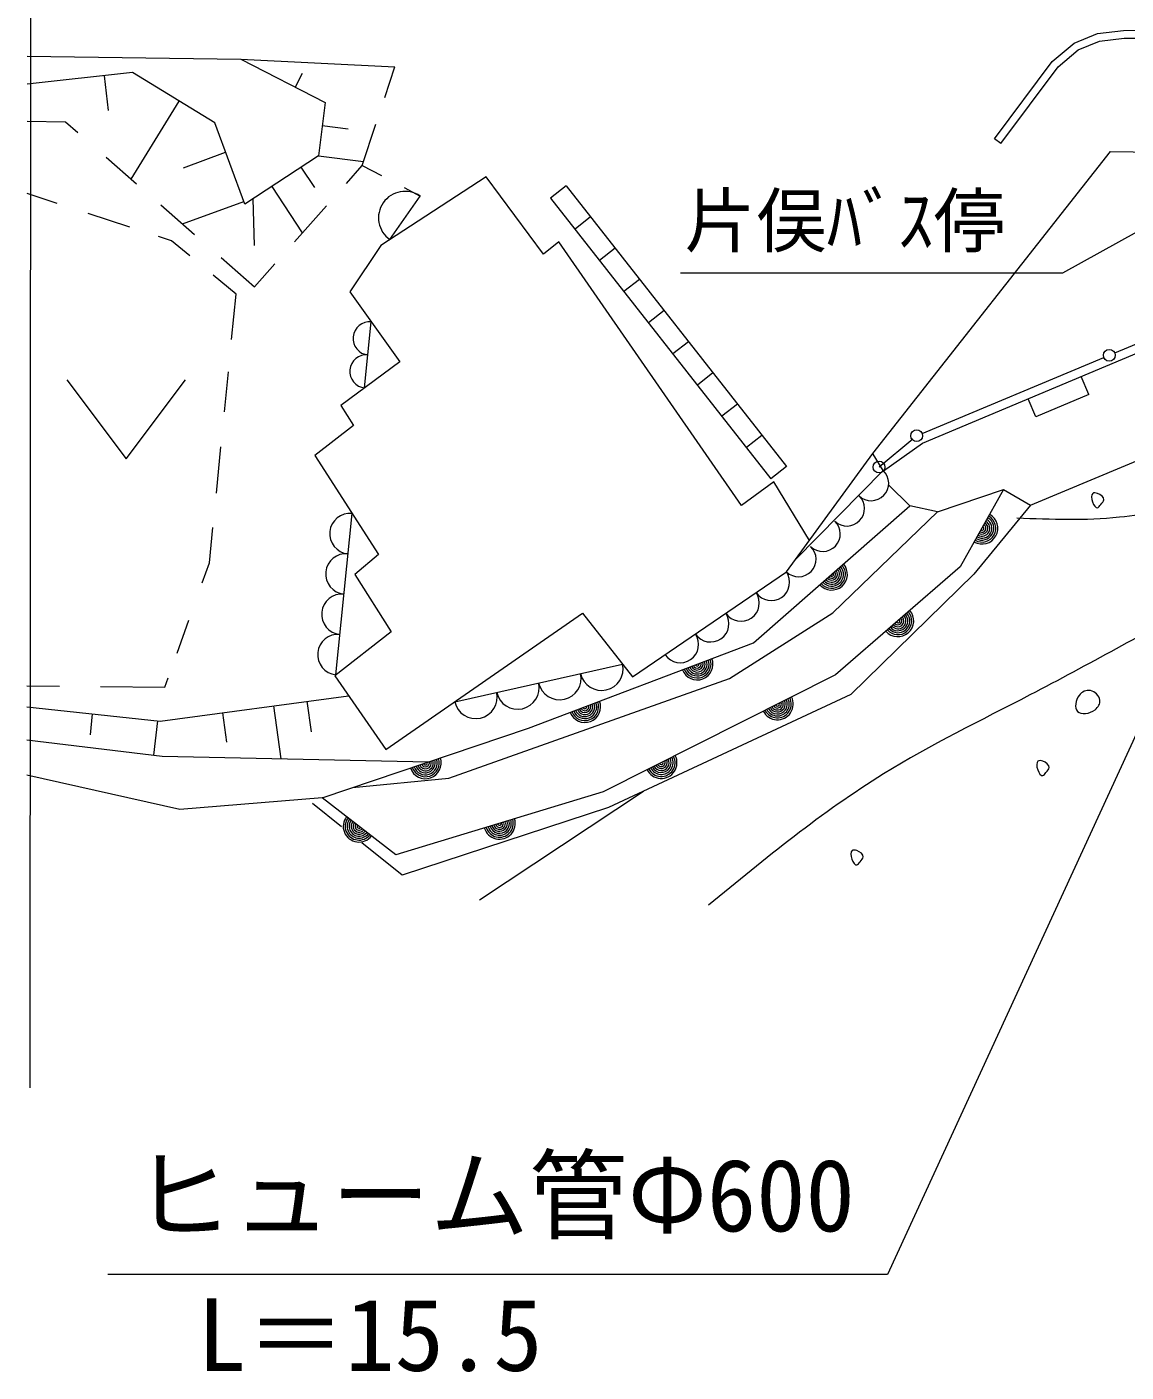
# Model space of a CAD drawing. Units: millimetres, scale not verified. Extents: x 40000 to 680000, y 20000 to 380000.
# Drawn here: x 452466 to 480267, y 250850 to 284894 of the extents above; entities that cross this region are included whole.
import ezdxf
from ezdxf.enums import TextEntityAlignment as Align

# ---------------------------------------------------------------- set-up
doc = ezdxf.new("R2010")
doc.units = ezdxf.units.MM
doc.header["$LTSCALE"] = 1000
for name, color, linetype, lineweight in [('M-BGD', 7, 'Continuous', 13), ('M-BMK-SRVR', 3, 'Continuous', 13), ('M-STR-HTXT', 7, 'Continuous', 13), ('M-STR-STR3', 7, 'Continuous', 13)]:
    doc.layers.add(name, color=color, linetype=linetype, lineweight=lineweight)
doc.styles.add('ＭＳ ゴシック', font='')
doc.styles.get('ＭＳ ゴシック').set_extended_font_data('MS Gothic')

msp = doc.modelspace()

# ---------------------------------------------------------------- linework, layer by layer
at = {"layer": 'M-BGD'}
for p, q in [((478954, 284483), (479541, 284724)), ((479541, 284724), (480205, 284805)), ((479592, 284529), (480218, 284605)), ((480205, 284805), (486974, 284836)), ((480218, 284605), (486972, 284636)), ((478401, 284018), (478954, 284483)), ((478548, 283880), (479059, 284310)), ((479059, 284310), (479592, 284529)), ((452474, 284153), (457879, 284079)), ((457879, 284079), (461774, 283883)), ((457879, 284079), (460010, 282977)), ((476939, 282061), (478401, 284018)), ((455135, 283736), (452473, 283442)), ((454529, 282774), (454432, 283659)), ((457217, 282463), (455135, 283736)), ((459432, 283713), (459253, 283368)), ((461518, 283108), (461774, 283883)), ((477099, 281941), (478548, 283880)), ((455104, 281040), (456313, 283016)), ((460010, 282977), (459838, 281630)), ((452473, 282512), (453445, 282490)), ((453445, 282490), (453756, 282218)), ((457977, 280405), (457217, 282463)), ((460594, 282306), (459935, 282390)), ((460949, 281387), (461293, 282428)), ((477099, 281941), (476939, 282061)), ((454467, 281597), (455241, 280921)), ((456424, 281326), (457491, 281720)), ((459838, 281630), (457977, 280405)), ((460980, 281481), (459838, 281626)), ((473863, 274095), (479876, 281738)), ((479876, 281738), (497066, 281549)), ((459745, 280825), (459404, 281344)), ((460545, 280933), (460949, 281387)), ((460949, 281387), (461433, 281131)), ((464080, 281103), (461421, 279362)), ((465536, 279140), (464080, 281103)), ((466103, 280872), (465710, 280563)), ((466103, 280872), (471676, 273768)), ((453234, 280428), (452472, 280678)), ((458181, 280539), (458214, 279358)), ((459437, 279685), (458665, 280858)), ((461649, 279511), (462410, 280614)), ((462006, 280828), (462410, 280614)), ((465710, 280563), (471283, 273459)), ((455850, 280389), (456705, 279642)), ((456402, 279906), (457950, 280478)), ((459235, 279458), (460043, 280368)), ((481634, 280313), (478658, 278659)), ((455065, 279828), (454019, 280171)), ((466722, 280083), (466329, 279774)), ((456122, 279482), (455791, 279590)), ((456586, 279097), (456122, 279482)), ((461421, 279362), (460630, 278191)), ((465916, 279457), (465536, 279140)), ((470537, 272778), (465916, 279457)), ((467342, 279293), (466948, 278985)), ((457375, 279057), (458222, 278317)), ((458222, 278317), (458736, 278897)), ((457755, 278126), (457177, 278607)), ((467961, 278504), (467567, 278195)), ((478658, 278659), (468993, 278659)), ((479981, 276641), (484576, 278561)), ((460630, 278191), (461896, 276418)), ((457642, 276984), (457755, 278126)), ((468580, 277715), (468187, 277406)), ((461008, 275757), (461176, 277427)), ((475114, 274355), (481815, 277178)), ((469199, 276925), (468806, 276617)), ((477852, 272790), (487392, 276781)), ((475108, 274605), (479704, 276525)), ((457462, 275156), (457561, 276165)), ((461896, 276418), (460409, 275310)), ((469818, 276136), (469425, 275827)), ((453475, 275963), (454975, 273963)), ((454975, 273963), (456475, 275963)), ((479328, 275588), (479134, 276049)), ((477988, 275023), (477794, 275484)), ((479328, 275588), (477988, 275023)), ((460409, 275310), (460725, 274804)), ((470438, 275347), (470044, 275038)), ((460725, 274804), (459744, 274044)), ((471057, 274557), (470663, 274249)), ((474871, 274463), (474019, 273754)), ((457258, 273093), (457373, 274262)), ((471677, 271101), (473863, 274095)), ((474126, 273665), (473870, 274084)), ((474134, 273657), (475114, 274355)), ((459744, 274044), (461358, 271544)), ((471676, 273768), (471283, 273459)), ((471360, 273380), (470537, 272778)), ((472257, 271896), (471360, 273380)), ((471909, 271418), (474126, 273665)), ((474797, 272773), (474261, 273306)), ((475497, 272624), (477170, 273184)), ((477170, 273184), (476074, 271228)), ((477170, 273184), (477852, 272790)), ((470841, 269307), (474797, 272773)), ((475497, 272624), (474797, 272773)), ((477852, 272790), (476415, 271040)), ((460279, 268496), (460689, 272580)), ((472851, 270066), (475497, 272624)), ((457084, 271334), (457172, 272227)), ((456901, 270824), (457084, 271334)), ((461358, 271544), (460757, 271037)), ((460757, 271037), (461675, 269581)), ((467784, 268442), (471677, 271101)), ((476074, 271228), (472918, 268497)), ((476415, 271040), (473309, 268000)), ((461548, 266606), (466517, 270056)), ((466517, 270056), (467784, 268442)), ((470238, 268400), (472851, 270066)), ((456266, 269047), (456562, 269876)), ((461675, 269581), (460250, 268474)), ((465156, 267149), (470841, 269307)), ((463288, 267814), (467531, 268764)), ((455957, 268183), (456042, 268421)), ((460250, 268474), (461548, 266606)), ((463134, 265885), (470238, 268400)), ((472918, 268497), (467039, 265533)), ((452467, 268215), (453291, 268208)), ((454325, 268198), (455957, 268183)), ((455834, 267321), (460602, 267967)), ((473309, 268000), (467173, 265138)), ((452467, 267689), (455834, 267321)), ((458893, 266372), (458711, 267711)), ((459661, 267050), (459556, 267826)), ((454070, 266980), (454127, 267508)), ((455678, 266461), (455773, 267328)), ((457521, 266795), (457421, 267536)), ((459935, 265386), (465156, 267149)), ((452467, 266850), (455888, 266436)), ((455888, 266436), (462623, 266294)), ((456330, 265091), (452466, 265957)), ((460699, 265644), (463134, 265885)), ((463913, 262806), (468064, 265554)), ((459935, 265386), (456330, 265091)), ((460424, 264653), (459693, 265236)), ((461797, 263940), (459935, 265386)), ((467039, 265533), (461797, 263940)), ((467173, 265138), (461958, 263429)), ((461958, 263429), (460941, 264241))]:
    msp.add_line(p, q, dxfattribs=at)
for centre in [(479842, 276583), (474970, 274547), (474019, 273754)]:
    msp.add_circle(centre, 150, dxfattribs=at)
for centre, radius, start, end in [((462029, 280062), 670, 55.402, 235.402), ((461134, 277009), 420, 84.2679, 264.2679), ((461050, 276174), 420, 84.2679, 264.2679), ((473820, 273345), 443, 226.3176, 46.3176), ((473208, 272704), 443, 226.3176, 46.3176), ((460638, 272069), 513, 84.2679, 264.2679), ((472595, 272062), 443, 226.3176, 46.3176), ((476622, 272206), 400, 240.736, 60.736), ((476622, 272206), 400, 240.736, 60.736), ((476622, 272206), 350, 240.736, 60.736), ((476622, 272206), 300, 240.736, 60.736), ((476622, 272206), 250, 240.736, 60.736), ((476622, 272206), 200, 240.736, 60.736), ((476622, 272206), 150, 240.736, 60.736), ((476622, 272206), 100, 240.736, 60.736), ((476622, 272206), 50, 240.736, 60.736), ((471983, 271421), 443, 226.3176, 46.3176), ((460536, 271049), 513, 84.2679, 264.2679), ((471293, 270839), 464, 214.3302, 34.3302), ((472819, 271040), 400, 221.2236, 41.2236), ((472819, 271040), 400, 221.2236, 41.2236), ((472819, 271040), 350, 221.2236, 41.2236), ((472819, 271040), 300, 221.2236, 41.2236), ((472819, 271040), 250, 221.2236, 41.2236), ((472819, 271040), 200, 221.2236, 41.2236), ((472819, 271040), 150, 221.2236, 41.2236), ((472819, 271040), 100, 221.2236, 41.2236), ((472819, 271040), 50, 221.2236, 41.2236), ((460433, 270028), 513, 84.2679, 264.2679), ((470526, 270315), 464, 214.3302, 34.3302), ((469759, 269791), 464, 214.3302, 34.3302), ((474496, 269862), 400, 220.8749, 40.8749), ((474496, 269862), 400, 220.8749, 40.8749), ((474496, 269862), 350, 220.8749, 40.8749), ((474496, 269862), 300, 220.8749, 40.8749), ((474496, 269862), 250, 220.8749, 40.8749), ((474496, 269862), 200, 220.8749, 40.8749), ((474496, 269862), 150, 220.8749, 40.8749), ((474496, 269862), 100, 220.8749, 40.8749), ((474496, 269862), 50, 220.8749, 40.8749), ((460331, 269007), 513, 84.2679, 264.2679), ((468992, 269267), 464, 214.3302, 34.3302), ((467001, 268645), 544, 192.618, 12.618), ((469419, 268767), 400, 200.7834, 20.7834), ((469419, 268767), 400, 200.7834, 20.7834), ((469419, 268767), 350, 200.7834, 20.7834), ((469419, 268767), 300, 200.7834, 20.7834), ((469419, 268767), 250, 200.7834, 20.7834), ((469419, 268767), 200, 200.7834, 20.7834), ((469419, 268767), 150, 200.7834, 20.7834), ((469419, 268767), 100, 200.7834, 20.7834), ((469419, 268767), 50, 200.7834, 20.7834), ((464879, 268170), 544, 192.618, 12.618), ((465940, 268408), 544, 192.618, 12.618), ((463818, 267933), 544, 192.618, 12.618), ((471448, 267756), 400, 206.7557, 26.7557), ((471448, 267756), 400, 206.7557, 26.7557), ((466577, 267689), 400, 200.7834, 20.7834), ((466577, 267689), 400, 200.7834, 20.7834), ((466577, 267689), 350, 200.7834, 20.7834), ((466577, 267689), 300, 200.7834, 20.7834), ((466577, 267689), 250, 200.7834, 20.7834), ((466577, 267689), 200, 200.7834, 20.7834), ((466577, 267689), 150, 200.7834, 20.7834), ((466577, 267689), 100, 200.7834, 20.7834), ((466577, 267689), 50, 200.7834, 20.7834), ((471448, 267756), 350, 206.7557, 26.7557), ((471448, 267756), 300, 206.7557, 26.7557), ((471448, 267756), 250, 206.7557, 26.7557), ((471448, 267756), 200, 206.7557, 26.7557), ((471448, 267756), 150, 206.7557, 26.7557), ((471448, 267756), 100, 206.7557, 26.7557), ((471448, 267756), 50, 206.7557, 26.7557), ((462545, 266267), 400, 198.6659, 18.6659), ((462545, 266267), 400, 198.6659, 18.6659), ((462545, 266267), 350, 198.6659, 18.6659), ((462545, 266267), 300, 198.6659, 18.6659), ((462545, 266267), 250, 198.6659, 18.6659), ((462545, 266267), 200, 198.6659, 18.6659), ((462545, 266267), 150, 198.6659, 18.6659), ((462545, 266267), 100, 198.6659, 18.6659), ((462545, 266267), 50, 198.6659, 18.6659), ((468509, 266274), 400, 206.7557, 26.7557), ((468509, 266274), 400, 206.7557, 26.7557), ((468509, 266274), 350, 206.7557, 26.7557), ((468509, 266274), 300, 206.7557, 26.7557), ((468509, 266274), 250, 206.7557, 26.7557), ((468509, 266274), 200, 206.7557, 26.7557), ((468509, 266274), 150, 206.7557, 26.7557), ((468509, 266274), 100, 206.7557, 26.7557), ((468509, 266274), 50, 206.7557, 26.7557), ((460866, 264663), 400, 142.1772, 322.1773), ((460866, 264663), 400, 142.1772, 322.1773), ((460866, 264663), 350, 142.1772, 322.1773), ((460866, 264663), 300, 142.1772, 322.1773), ((460866, 264663), 250, 142.1772, 322.1773), ((460866, 264663), 200, 142.1772, 322.1773), ((460866, 264663), 150, 142.1772, 322.1773), ((460866, 264663), 100, 142.1772, 322.1773), ((460866, 264663), 50, 142.1772, 322.1773), ((464418, 264736), 400, 196.8955, 16.8956), ((464418, 264736), 400, 196.8955, 16.8956), ((464418, 264736), 350, 196.8955, 16.8956), ((464418, 264736), 300, 196.8955, 16.8956), ((464418, 264736), 250, 196.8955, 16.8956), ((464418, 264736), 200, 196.8955, 16.8956), ((464418, 264736), 150, 196.8955, 16.8956), ((464418, 264736), 100, 196.8955, 16.8956), ((464418, 264736), 50, 196.8955, 16.8956)]:
    msp.add_arc(centre, radius, start, end, dxfattribs=at)
for points, knots in [([(528600, 275191), (526706, 275018), (524813, 274846), (522910, 274720), (521602, 274633), (520290, 274568), (518986, 274641), (517896, 274702), (516810, 274860), (515729, 275034), (514342, 275256), (512961, 275503), (511569, 275661), (510033, 275836), (508485, 275902), (506939, 276015), (505250, 276137), (503563, 276315), (501876, 276329), (500284, 276341), (498691, 276208), (497089, 276250), (495841, 276283), (494587, 276421), (493361, 276289), (492176, 276162), (491016, 275781), (489829, 275583), (488927, 275432), (488009, 275387), (487121, 275191), (486223, 274992), (485355, 274640), (484531, 274209), (483717, 273784), (482947, 273283), (482098, 272954), (481461, 272706), (480780, 272555), (480097, 272483), (479236, 272392), (478372, 272426), (477508, 272460)], [0, 0, 0, 0, 1, 1, 1, 2, 2, 2, 3, 3, 3, 4, 4, 4, 5, 5, 5, 6, 6, 6, 7, 7, 7, 8, 8, 8, 9, 9, 9, 10, 10, 10, 11, 11, 11, 12, 12, 12, 13, 13, 13, 14, 14, 14, 14]), ([(527745, 263670), (527441, 264402), (527138, 265134), (526732, 265802), (526153, 266755), (525366, 267576), (524534, 268355), (523632, 269200), (522677, 269996), (521592, 270521), (520423, 271087), (519103, 271339), (517810, 271620), (516523, 271900), (515263, 272210), (513996, 272525), (512279, 272953), (510549, 273391), (508791, 273592), (507560, 273733), (506315, 273757), (505074, 273754), (503035, 273749), (501005, 273670), (498964, 273722), (496383, 273786), (493784, 274058), (491238, 273722), (489556, 273499), (487897, 273011), (486317, 272364), (484893, 271781), (483533, 271068), (482184, 270338), (480736, 269554), (479300, 268749), (477836, 267988), (476590, 267341), (475324, 266725), (474135, 265990), (472570, 265021), (471138, 263844), (469706, 262667)], [0, 0, 0, 0, 1, 1, 1, 2, 2, 2, 3, 3, 3, 4, 4, 4, 5, 5, 5, 6, 6, 6, 7, 7, 7, 8, 8, 8, 9, 9, 9, 10, 10, 10, 11, 11, 11, 12, 12, 12, 13, 13, 13, 14, 14, 14, 14]), ([(479544, 272724), (479452, 272698), (479335, 273022), (479422, 273088), (479450, 273109), (479498, 273104), (479544, 273088), (479631, 273058), (479713, 272989), (479706, 272926), (479701, 272886), (479661, 272849), (479625, 272805), (479597, 272770), (479571, 272731), (479544, 272724)], [0, 0, 0, 0, 1, 1, 1, 2, 2, 2, 3, 3, 3, 4, 4, 4, 5, 5, 5, 5]), ([(479484, 267613), (479349, 267508), (479128, 267475), (479038, 267572), (478957, 267660), (478986, 267856), (479079, 267977), (479150, 268069), (479258, 268119), (479363, 268099), (479479, 268077), (479592, 267968), (479606, 267856), (479617, 267767), (479566, 267677), (479484, 267613)], [0, 0, 0, 0, 1, 1, 1, 2, 2, 2, 3, 3, 3, 4, 4, 4, 5, 5, 5, 5]), ([(478159, 265947), (478067, 265921), (477951, 266245), (478038, 266311), (478065, 266332), (478113, 266327), (478159, 266311), (478246, 266281), (478328, 266212), (478321, 266149), (478317, 266109), (478276, 266072), (478240, 266028), (478212, 265993), (478187, 265954), (478159, 265947)], [0, 0, 0, 0, 1, 1, 1, 2, 2, 2, 3, 3, 3, 4, 4, 4, 5, 5, 5, 5]), ([(473457, 263685), (473365, 263659), (473248, 263983), (473335, 264049), (473363, 264070), (473411, 264065), (473457, 264049), (473544, 264019), (473626, 263950), (473619, 263887), (473614, 263847), (473574, 263810), (473538, 263766), (473510, 263731), (473484, 263692), (473457, 263685)], [0, 0, 0, 0, 1, 1, 1, 2, 2, 2, 3, 3, 3, 4, 4, 4, 5, 5, 5, 5])]:
    msp.add_open_spline(points, degree=3, knots=knots, dxfattribs=at)
at = {"layer": 'M-BMK-SRVR'}
msp.add_line((452554, 286709), (452542, 258045), dxfattribs=at)
at = {"layer": 'M-STR-STR3'}
for p, q in [((486099, 279124), (474230, 253319)), ((474230, 253319), (454512, 253319))]:
    msp.add_line(p, q, dxfattribs=at)

# ---------------------------------------------------------------- texts
at = {"layer": 'M-STR-HTXT', "style": 'ＭＳ ゴシック'}
msp.add_text('片俣ﾊﾞｽ停', height=1320, dxfattribs=at).set_placement((469096, 278935), align=Align.BOTTOM_LEFT)
at = {"layer": 'M-STR-STR3', "style": 'ＭＳ ゴシック'}
for s, p in [('ヒューム管Φ600', (455161, 253861)), ('L＝15.5', (456774, 250330))]:
    msp.add_text(s, height=1833, dxfattribs=at).set_placement(p, align=Align.BOTTOM_LEFT)

doc.saveas('drawing.dxf')
